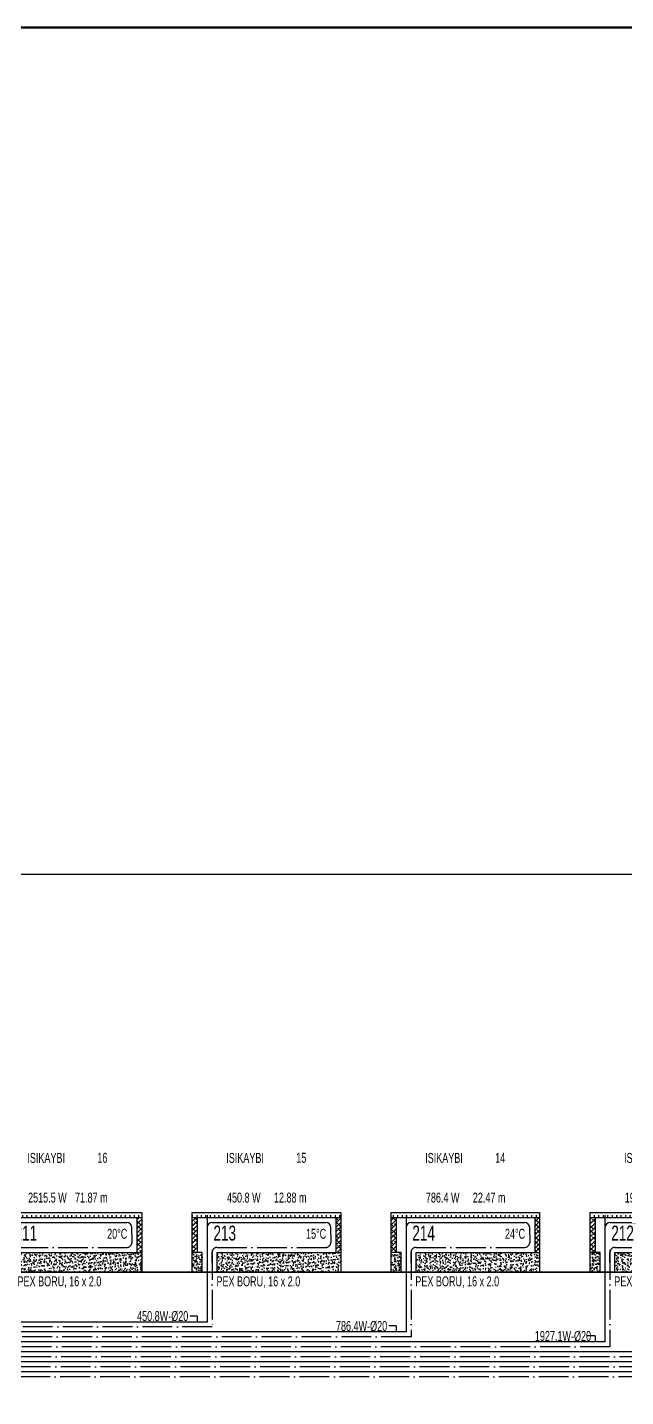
# Model space of a CAD drawing. Header units: centimetres. Extents: x 252602 to 265542, y -444050 to -441150.
# Drawn here: x 261959 to 262560, y -442527 to -441150 of the extents above; entities that cross this region are included whole.
import ezdxf
from ezdxf.enums import TextEntityAlignment as Align

# ---------------------------------------------------------------- set-up
doc = ezdxf.new("R2010")
doc.units = ezdxf.units.CM
doc.linetypes.add('ROTAS_ISITMA_DONUS', pattern=[40, 30, -5, 0, -5])
for name, color, linetype in [('ROTAS-ISITMA-CAP', 41, 'Continuous'), ('ROTAS-ISITMA-DONUS-BORU', 30, 'ROTAS_ISITMA_DONUS'), ('ROTAS-ISITMA-GIDIS-BORU', 10, 'Continuous'), ('ROTAS-ISITMA-SEMA-DETAY', 7, 'Continuous'), ('ROTAS-SEMA-KAT-BANDI', 7, 'Continuous')]:
    doc.layers.add(name, color=color, linetype=linetype)
doc.layers.add('ROTAS-PAFTA', color=7, linetype='Continuous', lineweight=50)
doc.styles.add('ROTAS-YAZI', font='arial.ttf')
pattern_1 = [(50, (-135697.04, 398449.737), (7.17260183, -0.62752135), [0.75, -8.25]), (355, (-135697.04, 398449.737), (-1.38751334, 7.52192134), [0.6, -6.6]), (100.4514445, (-135696.442, 398449.6846), (5.78508847, 6.89439991), [0.63740192, -7.01142112]), (46.1842, (-135697.04, 398451.737), (10.6724133, -1.6551928), [1.125, -12.375]), (96.6356355, (-135696.15, 398451.599), (9.34661946, 9.741186), [0.95610342, -10.5171376]), (351.184164, (-135697.04, 398451.737), (9.34661945, 9.741186), [0.9, -9.9]), (21, (-135696.04, 398451.237), (5.96907052, -4.02618891), [0.75, -8.25]), (326, (-135696.04, 398451.237), (2.43315332, 7.25150045), [0.6, -6.6]), (71.4514447, (-135695.5425, 398450.9014), (8.40222377, 3.22531153), [0.6374019, -7.01142112]), (37.5, (-135697.04, 398449.737), (0.121598553, 3.328938538), [0, -6.52, 0, -6.7, 0, -6.625]), (7.5, (-135697.04, 398449.737), (2.630695374, 3.94411712), [0, -3.82, 0, -6.37, 0, -2.525]), (327.5, (-135699.27, 398449.737), (5.338224362, -0.225548717), [0, -2.5, 0, -7.8, 0, -10.35]), (317.5, (-135700.27, 398449.737), (5.831861693, 1.001049823), [0, -3.25, 0, -5.18, 0, -7.35])]
pattern_2 = [(45, (-135697.04, 398444.737), (-2.209708691, 2.209708691), []), (135, (-135697.04, 398444.737), (-6.629126074, 2.209708691), [7.8125, -4.6875])]

# ---------------------------------------------------------------- blocks, each defined once
blk = doc.blocks.new('ROTAS-YI-DEVRE-PANELI')
h = blk.add_hatch()
h.set_pattern_fill('ACAD_ISO08W100', scale=0.898129, angle=90, style=0)
h.set_pattern_definition([(90, (-135697.04, 398444.737), (-4.49064449, 3e-16), [21.55509356, -2.6943867, 5.38877339, -2.6943867])])
h.paths.add_polyline_path([(129.3, 55), (129.3, 60), (-20, 60), (-20, 55)])
h = blk.add_hatch()
h.set_pattern_fill('ANSI38', color=15, scale=25, style=0)
h.set_pattern_definition(pattern_2)
h.paths.add_polyline_path([(-20, 20), (-15, 20), (-15, 55), (-20, 55)])
h = blk.add_hatch()
h.set_pattern_fill('ANSI38', color=15, scale=25, style=0)
h.set_pattern_definition(pattern_2)
h.paths.add_polyline_path([(124.3, 20), (129.3, 20), (129.3, 55), (124.3, 55)])
h = blk.add_hatch()
h.set_pattern_fill('AR-CONC', color=15, style=0)
h.set_pattern_definition(pattern_1)
h.paths.add_polyline_path([(-20, 0), (-10, 0), (-10, 20), (-15, 20), (-20, 20)])
h = blk.add_hatch()
h.set_pattern_fill('AR-CONC', color=15, style=0)
h.set_pattern_definition(pattern_1)
h.paths.add_polyline_path([(5, 20), (5, 0), (129.3, 0), (129.3, 20)])
at = {"color": 7}
for p, q in [((-20, 55), (129.3, 55)), ((-15, 55), (-15, 20)), ((124.3, 55), (124.3, 20))]:
    blk.add_line(p, q, dxfattribs=at)
for points in [[(-10, 0), (-20, 0), (-20, 60), (129.3, 60), (129.3, 0), (5, 0), (5, 20), (129.3, 20)], [(-10, 0), (-10, 20), (-15, 20), (-20, 20)]]:
    blk.add_lwpolyline(points, dxfattribs=at)
at = {"layer": 'ROTAS-ISITMA-DONUS-BORU'}
for p, q in [((119.3, 37.5), (119.3, 30)), ((0, 10), (0, 20)), ((5, 25), (114.3, 25))]:
    blk.add_line(p, q, dxfattribs=at)
for centre, start, end in [((114.3, 30), -90, 0), ((5, 20), 90, 180)]:
    blk.add_arc(centre, 5, start, end, dxfattribs=at)
at = {"layer": 'ROTAS-ISITMA-GIDIS-BORU'}
for p, q in [((0, 50), (114.3, 50)), ((119.3, 37.5), (119.3, 45))]:
    blk.add_line(p, q, dxfattribs=at)
for centre, start, end in [((0, 45), 90, 180), ((114.3, 45), 0, 90)]:
    blk.add_arc(centre, 5, start, end, dxfattribs=at)
at = {"color": 2, "style": 'ROTAS-YAZI', "width": 0.65}
for tag, p, height in [('ISIKAYBI', (14.2, 110), 10), ('YER', (14.9, 70.1), 10), ('NO', (1.3, 31.9), 15), ('DERECE', (94.4, 33.7), 10), ('BORU', (4.3, -14.1), 10)]:
    blk.add_attdef(tag, p, '', height=height, dxfattribs=at)
for tag, p in [('NO1', (84.6, 110.1)), ('UZ', (62.1, 70.1))]:
    blk.add_attdef(tag, p, '', height=10, rotation=360, dxfattribs=at)
blk.add_attdef('MAHAL', text='', height=10, dxfattribs=at).set_placement((15, 95), align=Align.MIDDLE_LEFT)
blk = doc.blocks.new('ROTAS-YI-HAT-ETIKETI')
at = {"color": 41}
for q in [(-7.5, 6), (0, 0)]:
    blk.add_line((0, 6), q, dxfattribs=at)
at = {"color": 41, "style": 'ROTAS-YAZI', "width": 0.65}
blk.add_attdef('CAP', (-60.5, 1), '', height=10, dxfattribs=at)

msp = doc.modelspace()

# ---------------------------------------------------------------- linework, layer by layer
at = {"layer": 'ROTAS-ISITMA-DONUS-BORU'}
for points in [[(263144.4, -442379.1), (263144.4, -442506.6), (261254.4, -442506.6), (261254.4, -442382)], [(262944.4, -442379.1), (262944.4, -442496.6), (261264.4, -442496.6), (261264.4, -442382)], [(262744.4, -442379.1), (262744.4, -442486.6), (261274.4, -442486.6), (261274.4, -442382)], [(262544.4, -442379.1), (262544.4, -442476.6), (261284.4, -442476.6), (261284.4, -442382)], [(262344.4, -442379.1), (262344.4, -442466.6), (261294.4, -442466.6), (261294.4, -442382)], [(262144.4, -442379.1), (262144.4, -442456.6), (261304.4, -442456.6), (261304.4, -442382)]]:
    msp.add_lwpolyline(points, dxfattribs=at)
at = {"layer": 'ROTAS-ISITMA-GIDIS-BORU'}
for points in [[(263139.4, -442344.1), (263139.4, -442501.6), (261259.4, -442501.6), (261259.4, -442382)], [(262939.4, -442344.1), (262939.4, -442491.6), (261269.4, -442491.6), (261269.4, -442382)], [(262739.4, -442344.1), (262739.4, -442481.6), (261279.4, -442481.6), (261279.4, -442382)], [(262539.4, -442344.1), (262539.4, -442471.6), (261289.4, -442471.6), (261289.4, -442382)], [(262339.4, -442344.1), (262339.4, -442461.6), (261299.4, -442461.6), (261299.4, -442382)], [(262139.4, -442344.1), (262139.4, -442451.6), (261309.4, -442451.6), (261309.4, -442382)]]:
    msp.add_lwpolyline(points, dxfattribs=at)
at = {"layer": 'ROTAS-PAFTA'}
msp.add_lwpolyline([(258850, -444050), (265542.4, -444050), (265542.4, -441150), (258850, -441150)], close=True, dxfattribs=at)
at = {"layer": 'ROTAS-SEMA-KAT-BANDI', "color": 7}
for points in [[(258914.4, -442401.6), (265454.4, -442401.6), (265454.4, -442001.6), (258914.4, -442001.6)], [(258914.4, -442801.6), (265454.4, -442801.6), (265454.4, -442401.6), (258914.4, -442401.6)]]:
    msp.add_lwpolyline(points, close=True, dxfattribs=at)

# ---------------------------------------------------------------- block references
at = {"layer": 'ROTAS-ISITMA-CAP'}
for p, values in [((262129.4, -442451.6), {'CAP': '450.8W-%%C20'}), ((262329.4, -442461.6), {'CAP': '786.4W-%%C20'}), ((262529.4, -442471.6), {'CAP': '1927.1W-%%C20'})]:
    msp.add_blockref('ROTAS-YI-HAT-ETIKETI', p, dxfattribs=at).add_auto_attribs(values)
at = {"layer": 'ROTAS-ISITMA-SEMA-DETAY'}
for p, values in [((261944.4, -442401.6), {'NO': '211', 'DERECE': '20%%DC', 'UZ': '71.87 m', 'NO1': '16', 'BORU': 'PEX BORU, 16 x 2.0', 'YER': '2515.5 W', 'ISIKAYBI': 'ISIKAYBI'}), ((262144.4, -442401.6), {'NO': '213', 'DERECE': '15%%DC', 'UZ': '12.88 m', 'NO1': '15', 'BORU': 'PEX BORU, 16 x 2.0', 'YER': '450.8 W', 'ISIKAYBI': 'ISIKAYBI'}), ((262344.4, -442401.6), {'NO': '214', 'DERECE': '24%%DC', 'UZ': '22.47 m', 'NO1': '14', 'BORU': 'PEX BORU, 16 x 2.0', 'YER': '786.4 W', 'ISIKAYBI': 'ISIKAYBI'}), ((262544.4, -442401.6), {'NO': '212', 'DERECE': '20%%DC', 'UZ': '55.06 m', 'NO1': '13', 'BORU': 'PEX BORU, 16 x 2.0', 'YER': '1927.1 W', 'ISIKAYBI': 'ISIKAYBI'})]:
    msp.add_blockref('ROTAS-YI-DEVRE-PANELI', p, dxfattribs=at).add_auto_attribs(values)

doc.saveas('drawing.dxf')
